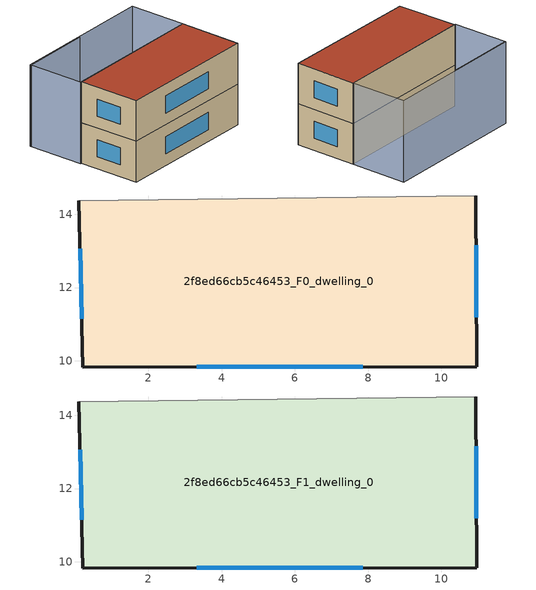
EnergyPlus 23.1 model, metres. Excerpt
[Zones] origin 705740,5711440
2f8ed66cb5c46453_F0_dwelling_0
 floor ground (EU_floor_Construction): 10.94,14.5 10.96,9.84 0.22,9.83 0.11,14.37 z0
 wall outside (EU_wall_Construction): 0.11,14.37 0.22,9.83 10.96,9.84 10.94,14.5 z0:3
 wall adiabatic (EU_wall_Construction): 10.94,14.5 0.11,14.37 z0:3
 window (EU_Window_Construction): 3.32,9.83 7.85,9.84 / 0.14,13.06 0.18,11.14 / 10.95,11.19 10.95,13.15 z0.87:2.13
2f8ed66cb5c46453_F1_dwelling_0
 floor to 2f8ed66cb5c46453_F0_dwelling_0 (EU_floor_Construction): 10.94,14.5 10.96,9.84 0.22,9.83 0.11,14.37 z3
 wall outside (EU_wall_Construction): 0.11,14.37 0.22,9.83 10.96,9.84 10.94,14.5 z3:6
 wall adiabatic (EU_wall_Construction): 10.94,14.5 0.11,14.37 z3:6
 window (EU_Window_Construction): 3.32,9.83 7.85,9.84 / 0.14,13.06 0.18,11.14 / 10.95,11.19 10.95,13.15 z3.87:5.13
 roof outside (EU_roof_Construction): 10.96,9.84 10.94,14.5 0.11,14.37 0.22,9.83 z6
shading: 5.18,18.56 -0.04,18.47 / 10.89,18.72 10.94,14.5 / 10.94,14.5 0.01,14.36 / 0.01,14.36 -0.04,18.58 / -0.04,18.58 10.89,18.72 z0:6
[Building]
EU S2 Campaign: North Axis=0; Terrain=City; Solar Distribution=FullExterior
[Site:Location]
London: Latitude=51.5; Longitude=-0.5; Time Zone=0; Elevation=25
[SizingPeriod:WeatherFileDays]
AnnualSizingPeriod: Begin Month=1; Begin Day of Month=1; End Month=12; End Day of Month=31; Day of Week for Start Day=Monday; Use Weather File Daylight Saving Period=No; Use Weather File Rain and Snow Indicators=No
[MATERIAL]
EU_InternalMass_Material: Roughness=MediumRough; Thickness=0.1; Conductivity=1; Density=1800; Specific Heat=900; Thermal Absorptance=0.9; Solar Absorptance=0.7; Visible Absorptance=0.7
[MATERIAL:NOMASS] Roughness=MediumRough; Thermal Absorptance=0.9; Solar Absorptance=0.7; Visible Absorptance=0.7
Name | Thermal Resistance
EU_wall_NoMass | 0.724719
EU_roof_NoMass | 2.98947
EU_floor_NoMass | 2.39157
[WINDOWMATERIAL:SIMPLEGLAZINGSYSTEM]
EU_Window_SimpleGlazing: UFactor=2.63425; Solar Heat Gain Coefficient=0.76; Visible Transmittance=0.76
[CONSTRUCTION]
EU_wall_Construction: EU_wall_NoMass
EU_roof_Construction: EU_roof_NoMass
EU_floor_Construction: EU_floor_NoMass
EU_Window_Construction: EU_Window_SimpleGlazing
EU_InternalMass_Construction: EU_InternalMass_Material
[ZONE] Type=1; Multiplier=1; Ceiling Height=autocalculate; Volume=148.783; Floor Area=autocalculate; Part of Total Floor Area=Yes
2f8ed66cb5c46453_F0_dwelling_0; 2f8ed66cb5c46453_F1_dwelling_0
[INTERNALMASS] Construction=EU_InternalMass_Construction; Surface Area=49.5944
Name | Zone or ZoneList
2f8ed66cb5c46453_F0_dwelling_0_EU_InternalMass | 2f8ed66cb5c46453_F0_dwelling_0
2f8ed66cb5c46453_F1_dwelling_0_EU_InternalMass | 2f8ed66cb5c46453_F1_dwelling_0
[OTHEREQUIPMENT] Fuel Type=Electricity; Design Level Calculation Method=Watts/Area; Power per Zone Floor Area=1; Fraction Latent=0; Fraction Radiant=0; Fraction Lost=0; Carbon Dioxide Generation Rate=0; EndUse Subcategory=EU_Step8_InternalGains
Name | Zone or ZoneList or Space or SpaceList | Schedule
EU_Step8_InternalGain_2f8ed66cb5c46453_F0_dwelling_0_f000 | 2f8ed66cb5c46453_F0_dwelling_0 | EU_Step8_GainSchedule_2f8ed66cb5c46453_F0_dwelling_0_f000
EU_Step8_InternalGain_2f8ed66cb5c46453_F1_dwelling_0_f000 | 2f8ed66cb5c46453_F1_dwelling_0 | EU_Step8_GainSchedule_2f8ed66cb5c46453_F1_dwelling_0_f000
[ZONEVENTILATION:DESIGNFLOWRATE] Schedule=EU_AlwaysOn; Design Flow Rate Calculation Method=AirChanges/Hour; Air Changes per Hour=0.418135; Ventilation Type=Natural; Fan Pressure Rise=0; Fan Total Efficiency=1; Constant Term Coefficient=1; Temperature Term Coefficient=0; Velocity Term Coefficient=0; Velocity Squared Term Coefficient=0; Minimum Indoor Temperature=-100; Maximum Indoor Temperature=100; Delta Temperature=-100; Minimum Outdoor Temperature=-100; Maximum Outdoor Temperature=100; Maximum Wind Speed=40
Name | Zone or ZoneList or Space or SpaceList
EU_ConstantAir_2f8ed66cb5c46453_F0_dwelling_0 | 2f8ed66cb5c46453_F0_dwelling_0
EU_ConstantAir_2f8ed66cb5c46453_F1_dwelling_0 | 2f8ed66cb5c46453_F1_dwelling_0
[HVACTEMPLATE:THERMOSTAT] Constant Heating Setpoint=20; Constant Cooling Setpoint=50
EU_HeatOnly_2f8ed66cb5c46453_F0_dwelling_0; EU_HeatOnly_2f8ed66cb5c46453_F1_dwelling_0
[HVACTEMPLATE:ZONE:IDEALLOADSAIRSYSTEM] System Availability Schedule=EU_AlwaysOn; Maximum Heating Supply Air Temperature=50; Minimum Cooling Supply Air Temperature=13; Maximum Heating Supply Air Humidity Ratio=0.0156; Minimum Cooling Supply Air Humidity Ratio=0.0077; Heating Limit=NoLimit; Cooling Limit=NoLimit; Heating Availability Schedule=EU_AlwaysOn; Cooling Availability Schedule=EU_CoolingOff; Dehumidification Control Type=ConstantSensibleHeatRatio; Cooling Sensible Heat Ratio=0.7; Dehumidification Setpoint=60; Humidification Control Type=None; Humidification Setpoint=30; Outdoor Air Method=None; Outdoor Air Flow Rate per Person=0.00944; Outdoor Air Flow Rate per Zone Floor Area=0; Outdoor Air Flow Rate per Zone=0; Demand Controlled Ventilation Type=None; Outdoor Air Economizer Type=NoEconomizer; Heat Recovery Type=None; Sensible Heat Recovery Effectiveness=0.7; Latent Heat Recovery Effectiveness=0.65
Name | Template Thermostat
2f8ed66cb5c46453_F0_dwelling_0 | EU_HeatOnly_2f8ed66cb5c46453_F0_dwelling_0
2f8ed66cb5c46453_F1_dwelling_0 | EU_HeatOnly_2f8ed66cb5c46453_F1_dwelling_0
[SIZING:ZONE] Zone Cooling Design Supply Air Temperature Input Method=SupplyAirTemperature; Zone Cooling Design Supply Air Temperature=13; Zone Heating Design Supply Air Temperature Input Method=SupplyAirTemperature; Zone Heating Design Supply Air Temperature=50; Zone Cooling Design Supply Air Humidity Ratio=0.008; Zone Heating Design Supply Air Humidity Ratio=0.008; Cooling Design Air Flow Method=DesignDay; Cooling Design Air Flow Rate=0; Cooling Minimum Air Flow per Zone Floor Area=0.000762; Cooling Minimum Air Flow=0; Cooling Minimum Air Flow Fraction=0.2; Heating Design Air Flow Method=DesignDay; Heating Design Air Flow Rate=0; Heating Maximum Air Flow per Zone Floor Area=0.002032; Heating Maximum Air Flow=0.141576; Heating Maximum Air Flow Fraction=0.3; Account for Dedicated Outdoor Air System=No; Dedicated Outdoor Air System Control Strategy=NeutralSupplyAir; Dedicated Outdoor Air Low Setpoint Temperature for Design=autosize; Dedicated Outdoor Air High Setpoint Temperature for Design=autosize; Zone Load Sizing Method=Sensible Load Only No Latent Load; Zone Latent Cooling Design Supply Air Humidity Ratio Input Method=HumidityRatioDifference; Zone Cooling Design Supply Air Humidity Ratio Difference=0.005; Zone Latent Heating Design Supply Air Humidity Ratio Input Method=HumidityRatioDifference; Zone Humidification Design Supply Air Humidity Ratio Difference=0.005
2f8ed66cb5c46453_F0_dwelling_0; 2f8ed66cb5c46453_F1_dwelling_0
[SCHEDULE:CONSTANT]
Name | Hourly Value
EU_AlwaysOn | 1
EU_CoolingOff | 0
[SCHEDULE:FILE] Column Number=1; Rows to Skip at Top=0; Number of Hours of Data=8760; Column Separator=Comma; Interpolate to Timestep=No; Minutes per Item=60; Adjust Schedule for Daylight Savings=Yes
Name | File
EU_Step8_GainSchedule_2f8ed66cb5c46453_F0_dwelling_0_f000 | ../../schedules/2f8ed66cb5c46453/2f8ed66cb5c46453_F0_dwelling_0_f000_gain.csv
EU_Step8_GainSchedule_2f8ed66cb5c46453_F1_dwelling_0_f000 | ../../schedules/2f8ed66cb5c46453/2f8ed66cb5c46453_F1_dwelling_0_f000_gain.csv
